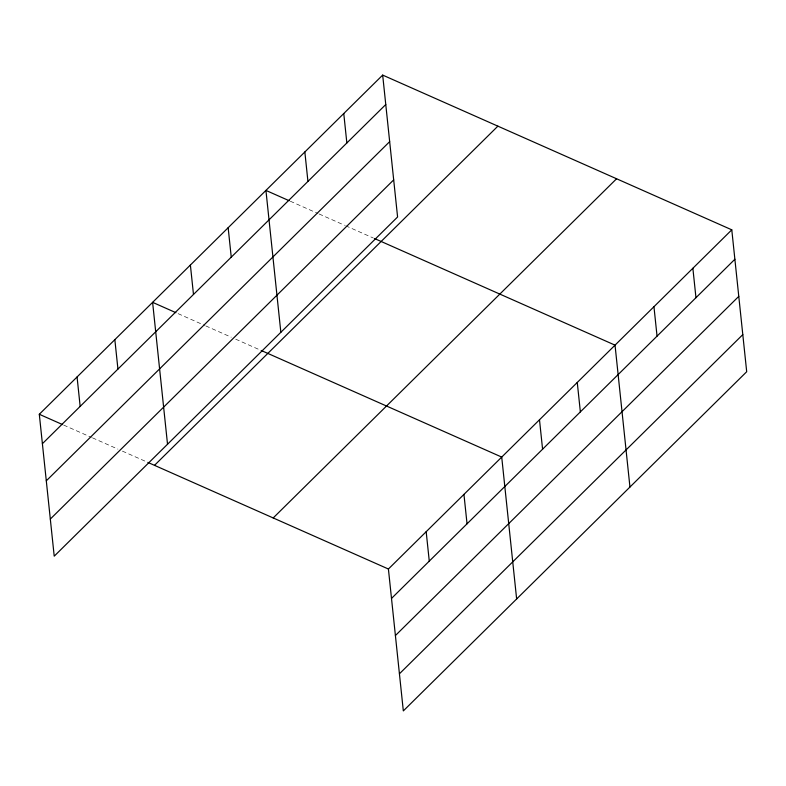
<?xml version="1.0" encoding="UTF-8"?>
<svg xmlns="http://www.w3.org/2000/svg" width="786" height="786" viewBox="0 0 786 786"><rect width="100%" height="100%" fill="white"/><g stroke="black" fill="none" stroke-linecap="round" stroke-linejoin="round"><path stroke-width="0.59" stroke-dasharray="3.93 2.95" d="M290.299 201.216L317.996 213.497M319.106 213.979L344.582 225.277M345.683 225.769L373.379 238.04M178.098 313.643L204.674 325.424M205.785 325.915L231.261 337.204M235.692 339.169L260.068 349.976M63.666 425.079L91.363 437.35M92.473 437.841L117.949 449.14M122.38 451.105L146.756 461.903"/><path stroke-width="1.18" d="M382.674 75.092L397.588 216.985L54.214 556.174L39.3 414.281L382.674 75.092L731.786 229.826L746.7 371.719L403.326 710.908L388.412 569.015L731.786 229.826M42.395 443.707L385.769 104.528M46.295 480.826L389.669 141.637M50.314 519.065L393.688 179.876M154.508 465.341L497.882 126.153M273.204 517.945L616.578 178.766M391.497 598.441L734.881 259.262M395.397 635.56L738.781 296.371M399.426 673.798L742.799 334.61M289.189 200.725L265.933 190.418L280.848 332.311M374.49 238.531L615.035 345.152L629.95 487.045M175.877 312.661L152.612 302.345L167.526 444.237M261.178 350.468L501.723 457.079L516.638 598.971M39.3 414.281L62.566 424.587M147.856 462.394L388.412 569.015M692.869 268.272L695.964 297.697M653.952 306.707L657.047 336.143M577.268 382.458L580.363 411.893M539.491 419.773L542.586 449.209M463.946 494.394L467.041 523.82M426.179 531.7L429.274 561.135M343.767 113.538L346.852 142.973M304.85 151.973L307.935 181.409M228.156 227.724L231.251 257.16M190.389 265.039L193.484 294.475M114.844 339.66L117.939 369.096M77.067 376.966L80.162 406.401"/></g></svg>
